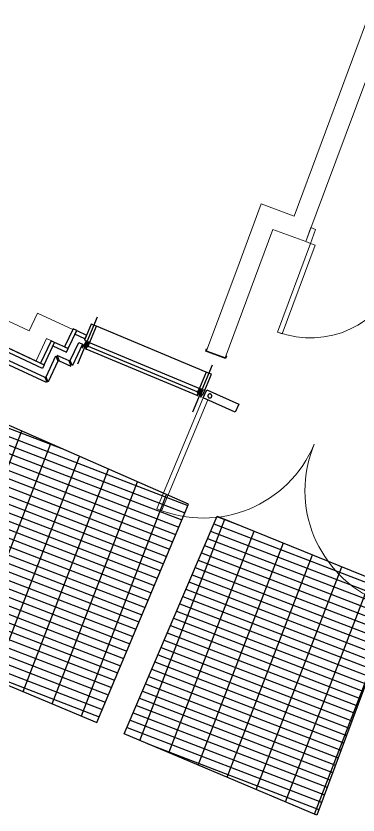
# Model space of a CAD drawing. Header units: centimetres. Extents: x 139057 to 200038, y 34824 to 80516.
# Drawn here: x 167676 to 168020, y 45939 to 46742 of the extents above; entities that cross this region are included whole.
import ezdxf

# ---------------------------------------------------------------- set-up
doc = ezdxf.new("R2010")
doc.units = ezdxf.units.CM
doc.header["$LTSCALE"] = 100
doc.linetypes.add('FLPL-B-P1$0$HIDDEN', pattern=[9.525, 6.35, -3.175])
doc.layers.add('430_TAVOLATI_001-AM_0', color=3, linetype='Continuous', lineweight=0)
doc.layers.add('441_SERRAMENTI_001-AM_0', color=1, linetype='Continuous', lineweight=0)
for name, color, linetype in [('A-100-CAMP-GRIGLIE', 251, 'Continuous'), ('A-FACCIATA', 8, 'Continuous'), ('A-FACCIATA-montanti', 13, 'Continuous'), ('A-FACCIATA-stone', 13, 'Continuous'), ('A-SI-PORTE', 5, 'Continuous'), ('FLPL-B-P1$0$A-ABOV', 7, 'FLPL-B-P1$0$HIDDEN')]:
    doc.layers.add(name, color=color, linetype=linetype)
pattern_1 = [(338.98614, (170582.6684, 52725.0105), (2.846339, 7.409606), []), (68.98614, (170582.67, 52725.01), (-29.63842, 11.38535), [])]

# ---------------------------------------------------------------- blocks, each defined once
blk = doc.blocks.new('FLPL-B-P1$0$invsible closer')
at = {"layer": 'FLPL-B-P1$0$A-ABOV'}
blk.add_line((0, 44), (0, -44), dxfattribs=at)
blk.add_lwpolyline([(0, 44), (0, -44), (351, -44), (351, 44)], close=True, dxfattribs=at)
blk.add_circle((53, 0), 20, dxfattribs=at)

msp = doc.modelspace()

# ---------------------------------------------------------------- hatches: boundary and pattern name
at = {"layer": 'A-100-CAMP-GRIGLIE'}
h = msp.add_hatch(dxfattribs=at)
h.set_pattern_fill('GRATE', color=256, scale=10, angle=195.66, style=0)
h.set_pattern_definition(pattern_1)
h.paths.add_polyline_path([(167757.33, 46031.96), (167849.45, 46251.27), (167666.45, 46331.7), (167563.77, 46113.06)])
h = msp.add_hatch(dxfattribs=at)
h.set_pattern_fill('GRATE', color=256, scale=10, angle=195.66, style=0)
h.set_pattern_definition(pattern_1)
h.paths.add_polyline_path([(167784.98, 46020.34), (167878.15, 46239.23), (168062.47, 46164.64), (167978.37, 45938.85)])

# ---------------------------------------------------------------- linework, layer by layer
at = {"layer": '430_TAVOLATI_001-AM_0'}
for p, q in [((168310.95, 47495.09, 0), (167955.59, 46540.83, 0)), ((168321.87, 47467.12, 0), (167967.35, 46515.12, 0)), ((167922.6, 46553.09, 0), (167900.25, 46493.08, 0)), ((167922.6, 46553.09, 0), (167955.59, 46540.83, 0)), ((167934.36, 46527.38, 0), (167886.29, 46398.28, 0)), ((167934.36, 46527.38, 0), (167967.35, 46515.12, 0)), ((167900.25, 46493.08, 0), (167867.51, 46405.27, 0)), ((167886.29, 46398.28, 0), (167867.51, 46405.27, 0))]:
    msp.add_line(p, q, dxfattribs=at)
at = {"layer": '430_TAVOLATI_001-AM_0', "elevation": 0}
msp.add_lwpolyline([(167733.23, 46426.74), (167725.05, 46409.34), (167706.96, 46417.86), (167696.35, 46395.24), (167561.46, 46458.55), (167572.1, 46481.2), (167553.98, 46489.68), (167562.16, 46507.09), (167597.57, 46490.74), (167589.01, 46472.52), (167689.43, 46425.35), (167697.93, 46443.32)], close=True, dxfattribs=at)
at = {"layer": '441_SERRAMENTI_001-AM_0', "elevation": 0}
for points in [[(167972.58, 46529.18), (167977.26, 46527.43), (167972.03, 46513.38), (167967.34, 46515.12)], [(167976.71, 46511.63), (167972.03, 46513.38), (167938.82, 46424.2), (167943.5, 46422.45)], [(167868.94, 46356.25), (167864.33, 46358.18), (167817.82, 46246.61), (167822.43, 46244.68)]]:
    msp.add_lwpolyline(points, close=True, dxfattribs=at)
at = {"layer": '441_SERRAMENTI_001-AM_0'}
for centre, radius, start, end in [((167972.04, 46513.37, 0), 95.01, 249.64335, 339.60915), ((167864.33, 46358.18, 0), 120.88, 247.36886, 337.33309), ((168087.42, 46265.02, 0), 120.88, 157.33309, 247.29732)]:
    msp.add_arc(centre, radius, start, end, dxfattribs=at)
at = {"layer": 'A-100-CAMP-GRIGLIE', "elevation": 0}
for points in [[(167757.33, 46031.96), (167849.45, 46251.27), (167666.45, 46331.7), (167563.77, 46113.06)], [(167784.98, 46020.34), (167878.15, 46239.23), (168062.47, 46164.64), (167978.37, 45938.85)]]:
    msp.add_lwpolyline(points, close=True, dxfattribs=at)
at = {"layer": 'A-FACCIATA'}
for p, q in [((167757.66, 46439.18, 0), (167738.05, 46392.13, 0)), ((167867.29, 46384.09, 0), (167757.02, 46430.23, 0)), ((167858.21, 46360.63, 0), (167746.71, 46407.18, 0)), ((167873.23, 46390.93, 0), (167853.62, 46343.88, 0))]:
    msp.add_line(p, q, dxfattribs=at)
at = {"layer": 'A-FACCIATA', "elevation": 0}
msp.add_lwpolyline([(167860.01, 46363.37), (167747.35, 46410.51), (167748.9, 46414.23), (167861.55, 46367.08)], close=True, dxfattribs=at)
at = {"layer": 'A-FACCIATA-montanti', "elevation": 0}
for points in [[(167746.75, 46410.14), (167748.63, 46414.66), (167750.25, 46413.99), (167757.02, 46430.23), (167751.72, 46432.33), (167744.99, 46416.18), (167746.6, 46415.51), (167744.72, 46410.98)], [(167748.04, 46409.6), (167748.36, 46409.47), (167750.25, 46413.99)], [(167862.32, 46361.89), (167864.2, 46366.41), (167865.82, 46365.74), (167872.59, 46381.99), (167867.29, 46384.09), (167860.56, 46367.93), (167862.17, 46367.26), (167860.29, 46362.74)], [(167858.99, 46363.28), (167858.67, 46363.41), (167860.56, 46367.93)], [(167863.61, 46361.35), (167863.93, 46361.22), (167865.82, 46365.74)]]:
    msp.add_lwpolyline(points, dxfattribs=at)
for points in [[(167742.65, 46408.87), (167743.2, 46408.64, 0.414214), (167743.33, 46408.7), (167743.96, 46410.22, -0.414214), (167744.03, 46410.25), (167746.71, 46409.13, -0.414214), (167746.73, 46409.06), (167746.1, 46407.54, 0.414214), (167746.15, 46407.41), (167746.71, 46407.18, 0.414214), (167746.84, 46407.23), (167747.71, 46409.33, -0.414214), (167747.78, 46409.35), (167747.91, 46409.3, 0.414214), (167748.05, 46409.35), (167748.13, 46409.56), (167743.33, 46411.56), (167743.25, 46411.35, 0.414214), (167743.3, 46411.22), (167743.44, 46411.16, -0.414214), (167743.46, 46411.1), (167742.59, 46409, 0.414214)], [(167858.21, 46360.63), (167858.77, 46360.39, 0.414214), (167858.9, 46360.45), (167859.53, 46361.97, -0.414214), (167859.6, 46362), (167862.27, 46360.88, -0.414214), (167862.3, 46360.82), (167861.67, 46359.29, 0.414214), (167861.72, 46359.16), (167862.27, 46358.93, 0.414214), (167862.4, 46358.99), (167863.28, 46361.08, -0.414214), (167863.34, 46361.11), (167863.48, 46361.05, 0.414214), (167863.61, 46361.1), (167863.7, 46361.31), (167858.9, 46363.32), (167858.81, 46363.1, 0.414214), (167858.87, 46362.97), (167859.01, 46362.92, -0.414214), (167859.03, 46362.85), (167858.16, 46360.76, 0.414214)]]:
    msp.add_lwpolyline(points, format="xyb", close=True, dxfattribs=at)
msp.add_lwpolyline([(167886.55, 46398.18), (167887.32, 46400.24), (167887.6, 46400.14), (167886.73, 46397.8), (167866.86, 46405.19), (167867.73, 46407.54), (167868.01, 46407.43), (167867.25, 46405.37)], close=True, dxfattribs=at)
at = {"layer": 'A-FACCIATA-stone', "elevation": 0}
for points in [[(167702.76, 46387.77), (167551.58, 46458.77), (167553.31, 46462.38), (167704.47, 46391.39)], [(167728.69, 46407.69), (167737.18, 46425.76), (167733.55, 46427.44), (167725.05, 46409.34)], [(167735.48, 46422.14), (167737.18, 46425.76), (167747.07, 46421.18), (167745.53, 46417.48)], [(167704.47, 46391.39), (167715.02, 46413.87), (167711.38, 46415.51), (167700.85, 46393.09)], [(167713.32, 46410.25), (167727.06, 46404.04), (167728.69, 46407.69), (167715.02, 46413.87)], [(167732.9, 46390.76), (167732.48, 46390.95), (167730.76, 46395.61), (167739.32, 46413.86), (167742.97, 46412.21)], [(167718.31, 46395), (167708.6, 46374.3), (167708.18, 46374.49), (167706.47, 46379.19), (167716.37, 46400.26)], [(167731.35, 46390.53), (167729.63, 46395.2), (167717.5, 46400.68), (167719.44, 46395.41), (167731.16, 46390.12)]]:
    msp.add_lwpolyline(points, close=True, dxfattribs=at)
msp.add_lwpolyline([(167622.78, 46412.46), (167624.48, 46416.09), (167705.34, 46378.78), (167707.06, 46374.08), (167706.86, 46373.67), (167622.78, 46412.46)], dxfattribs=at)

# ---------------------------------------------------------------- block references
at = {"layer": 'A-SI-PORTE', "xscale": -0.09999999999999996, "yscale": 0.09999999999999998, "zscale": 0.1, "rotation": 155.7619777538465}
msp.add_blockref('FLPL-B-P1$0$invsible closer', (167866.14, 46362.2, 0.1), dxfattribs=at)

doc.saveas('drawing.dxf')
